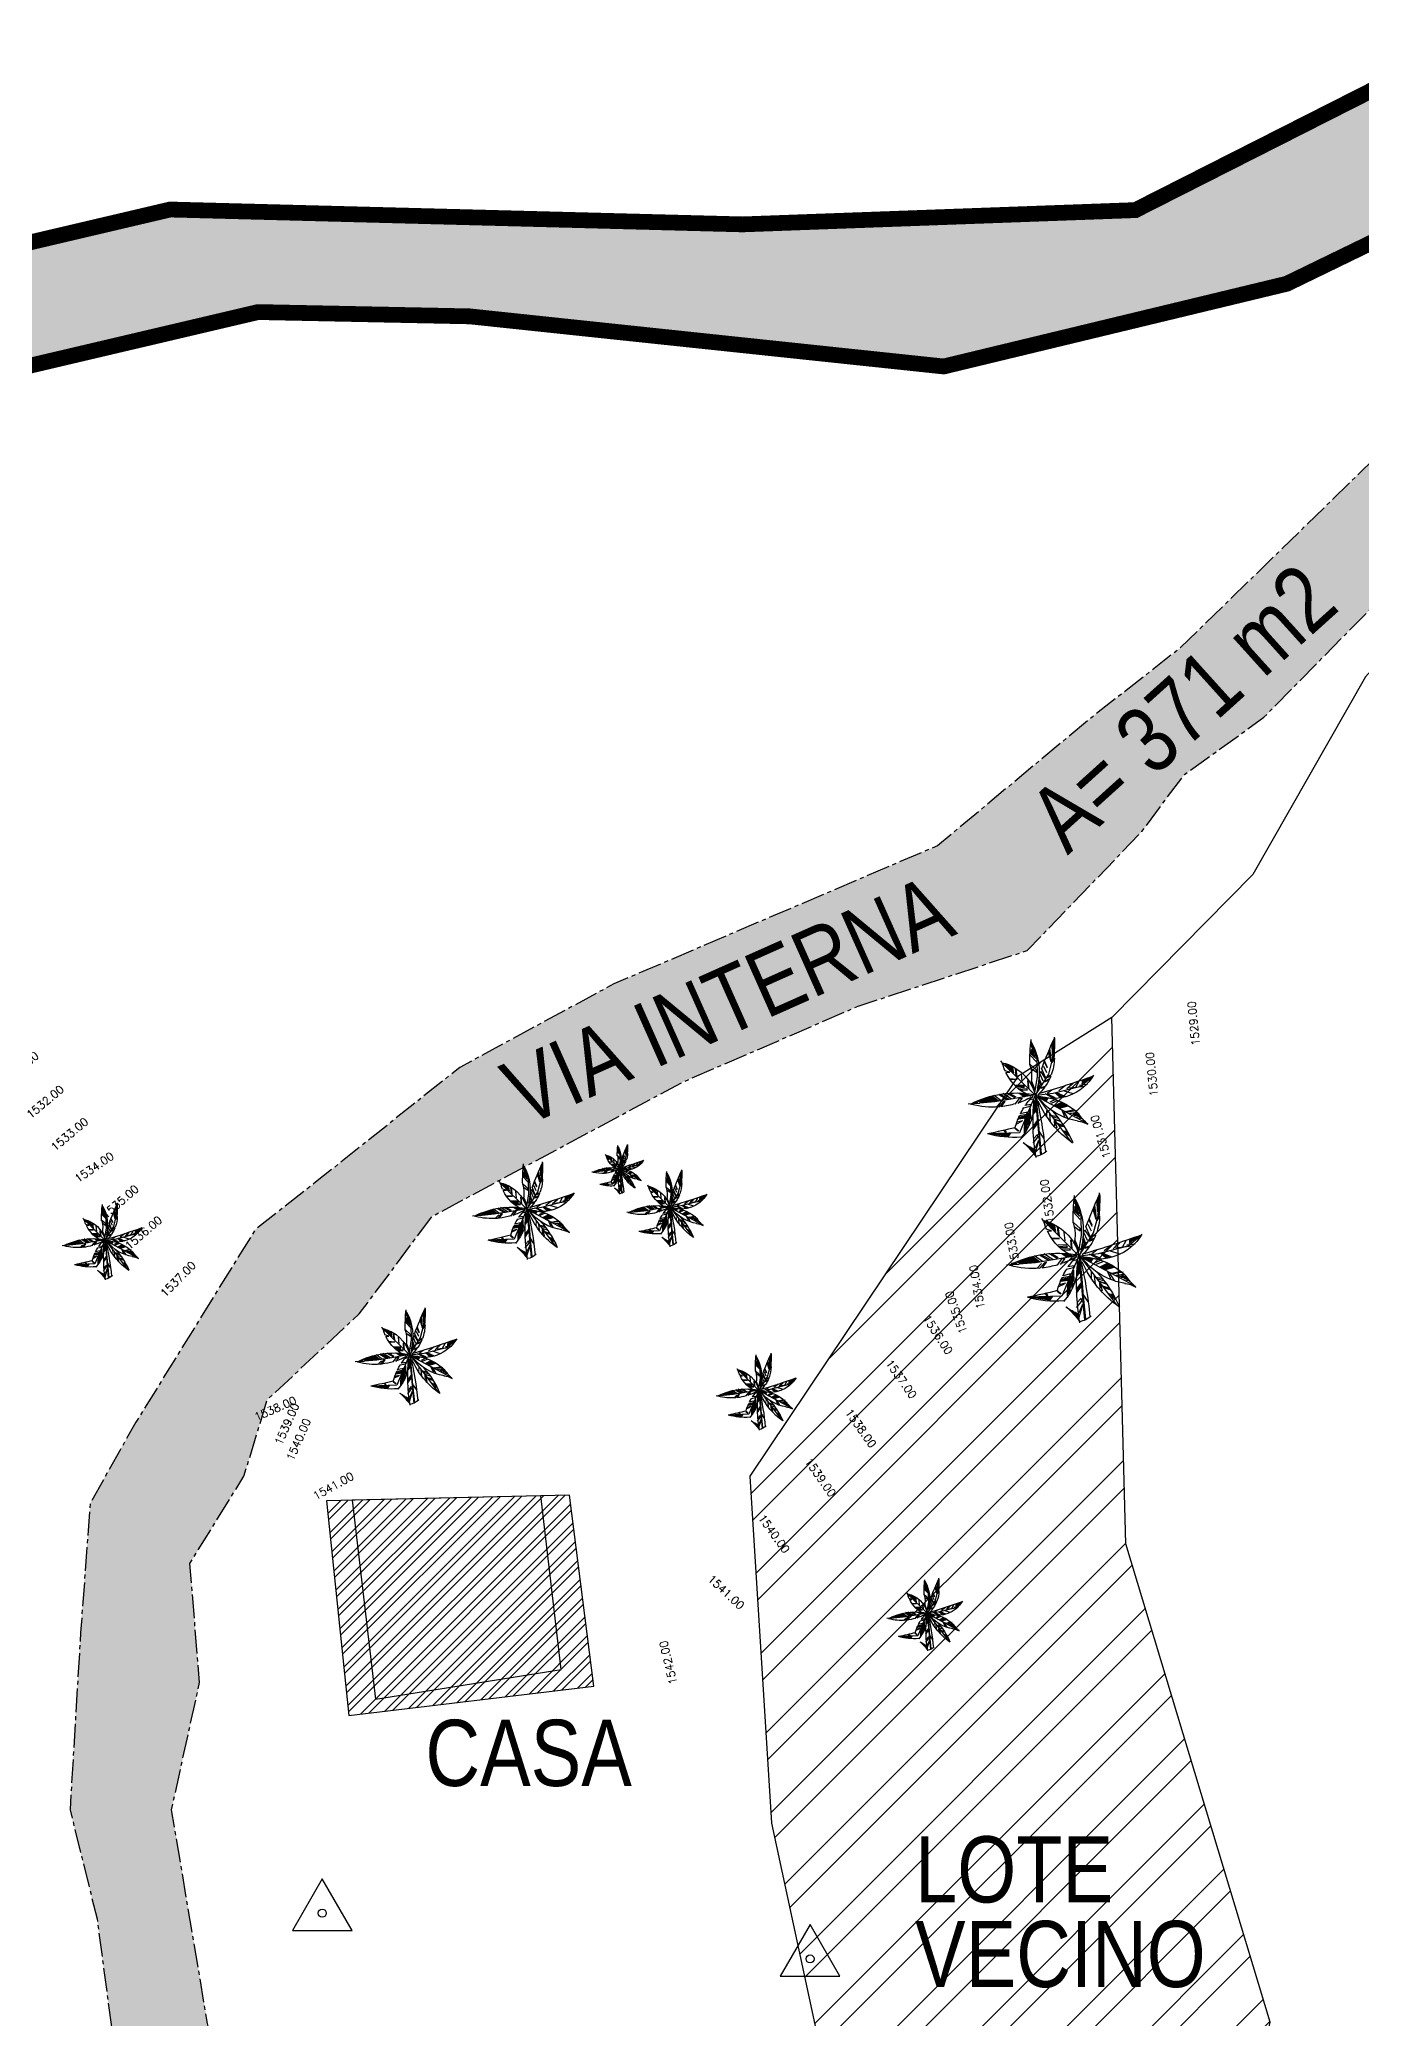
# Model space of a CAD drawing. Header units: metres. Extents: x 1097510 to 2158594, y 877039 to 1751652.
# Drawn here: x 1097695.4 to 1097737.4, y 877150.8 to 877213.6 of the extents above; entities that cross this region are included whole.
import ezdxf

# ---------------------------------------------------------------- set-up
doc = ezdxf.new("R2010")
doc.units = ezdxf.units.M
doc.header["$XCLIPFRAME"] = 0
doc.linetypes.add('CENTER2', pattern=[1.125, 0.75, -0.125, 0.125, -0.125])
doc.linetypes.add('DASHED', pattern=[0.75, 0.5, -0.25])
for name, color, linetype in [('C-TOPO-MAJR', 9, 'Continuous'), ('C-TOPO-TEXT', 7, 'Continuous'), ('EDIFICACIONES', 7, 'Continuous'), ('Foto Dron', 7, 'Continuous'), ('ROTULO', 7, 'Continuous'), ('Via', 7, 'CENTER2'), ('WWW.DWGAUTOCAD.COM', 7, 'Continuous')]:
    doc.layers.add(name, color=color, linetype=linetype)
doc.styles.add('Arial Narrow', font='ARIALN.TTF', dxfattribs={"width": 0.85})
doc.styles.get("Standard").update_dxf_attribs({"font": 'simplex.shx'})
picture_1 = doc.add_image_def('image1.tif', size_in_pixel=(3465, 4096))

# ---------------------------------------------------------------- blocks, each defined once
blk = doc.blocks.new('STA')
blk.add_lwpolyline([(0, 1), (-0.866, -0.5), (0.866, -0.5)], close=True)
blk.add_circle((0, 0), 0.118)
blk = doc.blocks.new('A$C40F70BF2')
at = {"color": 64}
for p, q in [((1.395, 3.412), (1.345, 4.14)), ((1.404, 3.622), (1.407, 3.935)), ((1.411, 3.538), (1.419, 3.905)), ((1.937, 3.412), (2.147, 3.983)), ((2.062, 3.679), (2.135, 3.824)), ((2.077, 3.788), (2.151, 3.896)), ((2.135, 3.824), (2.077, 3.788)), ((1.43, 3.289), (1.349, 3.412)), ((1.389, 3.49), (1.353, 3.553)), ((1.426, 3.264), (1.353, 3.376)), ((1.393, 3.445), (1.356, 3.526)), ((1.393, 3.403), (1.356, 3.493)), ((1.411, 3.334), (1.36, 3.445)), ((1.536, 2.871), (1.395, 3.412)), ((1.448, 3.313), (1.496, 3.752)), ((1.529, 3.679), (1.455, 3.289)), ((1.455, 3.289), (1.55, 3.622)), ((1.587, 3.114), (1.683, 3.328)), ((1.701, 3.289), (1.591, 3.078)), ((1.919, 2.785), (1.937, 3.412)), ((2.18, 3.523), (1.96, 3.294)), ((1.96, 3.006), (2.18, 3.198)), ((1.974, 3.403), (2.165, 3.619)), ((2.165, 3.571), (1.974, 3.403)), ((1.989, 3.487), (2.151, 3.679)), ((2.165, 3.619), (1.989, 3.487)), ((2.006, 2.139), (3.105, 3.225)), ((2.033, 3.595), (2.135, 3.727)), ((2.151, 3.679), (2.033, 3.595)), ((2.135, 3.727), (2.062, 3.679)), ((2.855, 3.162), (2.797, 2.933)), ((2.885, 3.162), (2.826, 2.957)), ((2.826, 2.957), (2.855, 3.162)), ((2.929, 3.174), (2.855, 3.006)), ((2.855, 3.006), (2.885, 3.162)), ((2.899, 3.018), (2.929, 3.174)), ((2.958, 3.186), (2.929, 3.066)), ((2.973, 3.114), (2.958, 3.186)), ((3.002, 3.21), (2.973, 3.114)), ((3.032, 3.234), (3.002, 3.162)), ((3.002, 3.162), (3.002, 3.21)), ((1.58, 2.772), (1.451, 2.841)), ((1.472, 2.791), (1.602, 2.739)), ((1.992, 2.139), (1.536, 2.871)), ((1.538, 2.69), (1.679, 2.617)), ((1.564, 2.648), (1.679, 2.596)), ((1.602, 2.739), (1.58, 2.772)), ((1.591, 3.078), (1.587, 3.114)), ((1.606, 2.916), (1.705, 3.132)), ((1.65, 2.748), (1.785, 3.066)), ((1.668, 2.733), (1.65, 2.748)), ((1.822, 2.967), (1.668, 2.733)), ((1.73, 2.628), (1.844, 2.883)), ((1.789, 2.517), (1.873, 2.748)), ((1.8, 2.478), (1.88, 2.664)), ((2.024, 2.154), (1.919, 2.785)), ((2.151, 3.066), (1.96, 2.933)), ((1.96, 2.933), (1.96, 3.006)), ((2.216, 2.359), (2.243, 2.624)), ((2.238, 2.386), (2.257, 2.647)), ((2.446, 2.617), (2.471, 2.889)), ((2.621, 2.684), (2.895, 2.703)), ((2.621, 2.677), (2.849, 2.673)), ((2.626, 2.774), (2.662, 3.065)), ((2.653, 2.781), (2.685, 3.069)), ((2.797, 3.138), (2.753, 2.909)), ((2.797, 2.933), (2.797, 3.138)), ((2.877, 2.934), (3.045, 2.983)), ((3.008, 2.919), (2.877, 2.934)), ((2.944, 3.15), (2.899, 3.018)), ((2.929, 3.066), (2.944, 3.15)), ((1.789, 2.411), (1.627, 2.469)), ((1.672, 2.415), (1.811, 2.369)), ((1.811, 2.369), (1.789, 2.411)), ((2.07, 2.139), (2.758, 2.02)), ((2.083, 2.012), (2.22, 1.967)), ((2.27, 2.33), (2.289, 2.356)), ((2.498, 2.311), (2.27, 2.33)), ((2.289, 2.356), (2.58, 2.344)), ((2.366, 2.415), (2.384, 2.442)), ((2.612, 2.4), (2.366, 2.415)), ((2.375, 2.079), (2.567, 2.21)), ((2.384, 2.442), (2.644, 2.427)), ((2.548, 2.035), (2.457, 2.046)), ((2.457, 2.046), (2.603, 1.863)), ((2.69, 1.84), (2.548, 2.035)), ((2.662, 2.072), (2.881, 2.203)), ((2.699, 2.053), (2.968, 2.206)), ((2.758, 2.02), (3.387, 1.915)), ((2.831, 2.016), (3.118, 2.199)), ((2.913, 2.012), (3.218, 2.176)), ((2.977, 2.001), (2.913, 2.012)), ((3.264, 2.165), (2.977, 2.001)), ((3.177, 1.747), (3.041, 1.93)), ((3.041, 1.93), (3.105, 1.915)), ((3.105, 1.915), (3.255, 1.736)), ((3.168, 1.952), (3.415, 2.135)), ((3.387, 1.915), (3.907, 1.867)), ((3.975, 1.885), (4.057, 1.915)), ((4.085, 1.904), (4.012, 1.878)), ((2.179, 1.762), (2.156, 1.818)), ((2.156, 1.818), (2.361, 1.788)), ((2.402, 1.714), (2.179, 1.762)), ((3.332, 1.747), (3.196, 1.889)), ((3.911, 1.863), (4.308, 1.837)), ((4.012, 1.878), (3.975, 1.885))]:
    blk.add_line(p, q, dxfattribs=at)
at = {"color": 60}
for p, q in [((1.378, 3.827), (1.371, 4.019)), ((1.386, 3.761), (1.393, 4.004)), ((2.369, 2.481), (2.676, 2.471))]:
    blk.add_line(p, q, dxfattribs=at)
at = {"color": 62}
for p, q in [((0.438, 2.456), (0.018, 2.796)), ((0.505, 2.608), (0.623, 2.404)), ((0.696, 2.548), (0.916, 2.356)), ((0.211, 2.512), (0.476, 2.476)), ((1.974, 2.113), (0.228, 1.183)), ((0.314, 2.44), (0.828, 2.38)), ((1.381, 2.214), (0.438, 2.456)), ((0.696, 2.187), (1.034, 2.295)), ((0.916, 2.356), (0.784, 2.5)), ((1.974, 2.128), (0.802, 0.571)), ((0.96, 2.476), (1.196, 2.295)), ((1.269, 2.236), (0.96, 2.103)), ((1.019, 2.067), (1.269, 2.236)), ((1.078, 2.062), (1.295, 2.219)), ((1.129, 2.052), (1.321, 2.219)), ((1.225, 1.959), (1.46, 1.862)), ((1.284, 2.007), (1.504, 1.898)), ((1.313, 2.055), (1.578, 2.175)), ((1.974, 2.139), (1.381, 2.214)), ((1.387, 2.043), (1.665, 2.187)), ((1.431, 2.32), (1.592, 2.199)), ((2.003, 2.103), (1.827, 0.082)), ((1.974, 1.995), (1.915, 1.405)), ((2.006, 2.139), (2.548, 0.855)), ((0.387, 1.333), (0.505, 1.357)), ((0.417, 1.381), (0.578, 1.405)), ((0.505, 1.357), (0.417, 1.381)), ((0.461, 1.429), (0.667, 1.442)), ((0.578, 1.405), (0.461, 1.429)), ((0.476, 1.465), (0.696, 1.478)), ((0.667, 1.442), (0.476, 1.465)), ((0.696, 1.478), (0.549, 1.526)), ((0.549, 1.526), (0.814, 1.513)), ((0.814, 1.513), (0.578, 1.562)), ((0.593, 1.61), (0.902, 1.562)), ((0.96, 1.586), (0.667, 1.646)), ((0.872, 1.345), (1.019, 1.586)), ((0.902, 1.562), (0.96, 1.586)), ((0.989, 1.405), (1.093, 1.646)), ((1.206, 1.34), (1.436, 1.403)), ((1.231, 1.403), (1.462, 1.445)), ((1.327, 1.093), (1.342, 1.273)), ((1.475, 1.237), (1.504, 1.501)), ((1.915, 1.405), (1.871, 0.852)), ((1.944, 1.141), (1.944, 1.261)), ((1.944, 1.261), (2.077, 1.08)), ((2.175, 1.512), (2.165, 1.441)), ((2.165, 1.441), (2.165, 1.363)), ((2.179, 1.676), (2.175, 1.605)), ((2.175, 1.605), (2.175, 1.512)), ((2.179, 1.314), (2.179, 1.676)), ((2.184, 1.501), (2.179, 1.407)), ((2.179, 1.407), (2.179, 1.314)), ((2.193, 1.613), (2.184, 1.501)), ((2.197, 1.46), (2.193, 1.613)), ((2.197, 1.392), (2.197, 1.46)), ((2.206, 1.277), (2.197, 1.392)), ((2.206, 1.105), (2.206, 1.277)), ((2.225, 1.501), (2.211, 1.378)), ((2.211, 1.378), (2.211, 1.172)), ((2.216, 1.34), (2.225, 1.422)), ((2.216, 1.273), (2.216, 1.34)), ((2.225, 1.157), (2.216, 1.273)), ((2.225, 1.422), (2.225, 1.501)), ((2.238, 1.303), (2.229, 1.232)), ((2.243, 1.389), (2.238, 1.303)), ((2.247, 1.46), (2.243, 1.389)), ((2.257, 1.534), (2.247, 1.46)), ((2.257, 1.544), (2.257, 1.534)), ((2.261, 1.213), (2.261, 1.535)), ((2.298, 1.486), (2.27, 1.56)), ((2.27, 1.56), (2.521, 1.501)), ((2.279, 1.396), (2.275, 1.314)), ((2.275, 1.314), (2.275, 1.247)), ((2.289, 1.318), (2.279, 1.396)), ((2.289, 1.157), (2.289, 1.318)), ((2.302, 1.292), (2.293, 1.224)), ((2.548, 1.441), (2.298, 1.486)), ((2.307, 1.37), (2.302, 1.292)), ((2.307, 1.023), (2.307, 1.37)), ((2.334, 0.926), (2.343, 1.325)), ((2.371, 0.847), (2.357, 1.299)), ((2.433, 1.267), (2.637, 1.215)), ((0.814, 0.744), (0.96, 0.804)), ((0.843, 0.792), (0.989, 0.876)), ((0.96, 0.804), (0.843, 0.792)), ((0.872, 0.864), (1.049, 0.924)), ((0.989, 0.876), (0.872, 0.864)), ((1.049, 0.924), (0.931, 0.912)), ((1.019, 1.056), (1.21, 1.129)), ((1.049, 1.105), (1.24, 1.165)), ((1.254, 1.008), (1.313, 1.249)), ((1.709, 0.671), (1.871, 0.912)), ((1.871, 0.852), (1.798, 0.13)), ((1.915, 0.696), (1.93, 0.792)), ((2.077, 0.491), (1.915, 0.696)), ((1.93, 0.792), (2.062, 0.647)), ((2.077, 0.948), (1.944, 1.141)), ((2.062, 1.026), (1.947, 1.204)), ((2.211, 1.172), (2.206, 1.105)), ((2.229, 1.232), (2.225, 1.157)), ((2.27, 1.109), (2.261, 1.213)), ((2.275, 1.247), (2.27, 1.18)), ((2.27, 1.18), (2.27, 1.109)), ((2.293, 1.015), (2.289, 1.157)), ((2.293, 1.154), (2.289, 1.083)), ((2.289, 1.083), (2.293, 1.015)), ((2.293, 1.224), (2.293, 1.154)), ((2.311, 0.948), (2.307, 1.023)), ((2.471, 1.236), (2.65, 1.152)), ((2.548, 0.855), (3.647, 0.814)), ((2.69, 1.027), (2.571, 0.922)), ((2.699, 1.008), (2.594, 0.922)), ((3.063, 0.941), (2.995, 0.87)), ((3.095, 0.937), (3.013, 0.851)), ((1.886, 0.527), (1.886, 0.587)), ((1.886, 0.587), (2.003, 0.322)), ((2.003, 0.154), (1.886, 0.527))]:
    blk.add_line(p, q, dxfattribs=at)
at = {"color": 60}
for centre, radius, start, end in [((7.228, 3.925), 5.886, 178.20098, 184.85692), ((-12.631, -2.337), 15.387, 20.51101, 24.72742), ((3.986, 2.93), 2.121, 151.13411, 194.97436), ((-4.468, 3.341), 6.654, 358.64966, 6.15206), ((3.081, 3.443), 1.737, 181.01905, 200.30476), ((3.488, 1.763), 1.537, 103.74741, 164.66463), ((3.323, 2.824), 1.195, 162.4534, 194.36714), ((4.255, 2.671), 1.249, 148.37838, 158.72084), ((1.388, 3.636), 1.607, 210.27184, 288.6073), ((11.205, 34.008), 33.156, 250.28182, 253.61314), ((3.081, 3.443), 1.737, 202.06134, 214.43572), ((-12.631, -2.337), 15.387, 19.94676, 20.12939), ((1.484, 3.655), 1.692, 293.0839, 334.22081), ((1.484, 3.655), 1.692, 336.49681, 341.73863), ((1.97, 0.03), 2.073, 93.80519, 134.94277), ((0.206, 3.365), 2.134, 278.58233, 322.59506), ((-1.258, 3.332), 3.452, 304.88046, 336.24299), ((14.63, -0.992), 13.028, 166.27964, 174.82165), ((3.081, 3.443), 1.737, 216.49222, 227.18692), ((-5.402, 1.247), 7.481, 350.40616, 5.64252), ((3.808, 1.866), 1.768, 177.06252, 221.97877), ((2.648, -1.238), 3.457, 62.92862, 99.78202), ((0.371, 0.432), 2.394, 34.58407, 45.09878), ((3.478, 4.556), 2.822, 241.8528, 251.67993), ((-1.183, 2.66), 2.05, 312.24832, 325.43968), ((4.234, -0.992), 3.827, 137.09818, 156.86261), ((0.371, 0.432), 2.394, 26.56642, 32.42719), ((0.371, 0.432), 2.394, 14.37509, 24.95549), ((3.478, 4.556), 2.822, 253.64339, 263.82146), ((3.478, 4.556), 2.822, 265.32315, 284.59556), ((0.622, 0.416), 0.842, 95.42874, 120.39843), ((2.731, 4.141), 3.451, 266.06088, 285.39893), ((10.9, 35.08), 35.029, 256.44536, 258.02041), ((2.112, 0.756), 0.732, 226.57927, 260.54816), ((5.057, -2.3), 3.867, 133.35469, 142.87547), ((1.268, 2.121), 1.986, 292.12916, 305.32123)]:
    blk.add_arc(centre, radius, start, end, dxfattribs=at)
at = {"color": 62}
for points in [[(0.035, 2.801), (0.417, 2.5), (0.035, 2.801), (0.402, 2.657)], [(1.136, 1.682), (0.828, 1.766), (1.357, 1.79), (1.107, 1.911)], [(1.93, 2.091), (1.607, 1.923), (1.886, 2.091), (1.533, 2.055)], [(2.003, 2.043), (2.062, 1.465), (2.003, 2.031), (1.96, 1.586)], [(1.357, 1.297), (1.078, 1.201), (1.387, 1.357), (1.151, 1.273)], [(1.592, 1.393), (1.592, 1.61), (1.636, 1.478), (1.622, 1.682)], [(2.598, 1.303), (2.343, 1.34), (2.557, 1.407), (2.293, 1.467)], [(3.546, 0.816), (2.811, 0.852), (3.59, 0.804), (2.914, 0.708)]]:
    blk.add_solid(points, dxfattribs=at)
at = {"color": 64}
for points in [[(1.983, 2.159), (1.888, 2.598), (1.983, 2.159), (1.818, 2.432)], [(2.02, 2.234), (2.16, 2.54), (1.994, 2.357), (2.13, 2.691)], [(2.398, 2.087), (2.562, 2.203), (2.206, 2.12), (2.366, 2.203)], [(3.893, 1.874), (4.007, 1.93), (3.228, 1.952), (3.451, 2.12)]]:
    blk.add_solid(points, dxfattribs=at)
at = {"color": 60}
blk.add_solid([(2.003, 0.058), (2.385, 0.503), (2.018, 0.286), (2.4, 0.503)], dxfattribs=at)
blk = doc.blocks.new('*U77')
at = {"layer": 'C-TOPO-MAJR', "color": 7, "linetype": 'Continuous', "lineweight": -3, "true_color": 0xf0f0f0, "char_height": 0.254, "attachment_point": 5}
for s, insert, rotation in [('1510.00', (1097675.519, 877206.62, 1510), 104.53216), ('1511.00', (1097679.726, 877201.014, 1511), 8.50857), ('1512.00', (1097680.33, 877200.21, 1512), 8.50857), ('1513.00', (1097680.952, 877199.382, 1513), 7.18901), ('1514.00', (1097681.674, 877198.42, 1514), 7.18901), ('1515.00', (1097682.396, 877197.457, 1515), 7.18901), ('1516.00', (1097683.095, 877196.526, 1516), 10.94364), ('1517.00', (1097683.731, 877195.679, 1517), 10.94364), ('1518.00', (1097684.345, 877194.861, 1518), 14.08921), ('1519.00', (1097684.933, 877194.077, 1519), 14.08921), ('1520.00', (1097685.735, 877193.009, 1520), 356.77012), ('1521.00', (1097686.559, 877191.911, 1521), 356.77012), ('1522.00', (1097687.38, 877190.818, 1522), 16.32024), ('1523.00', (1097688.202, 877189.723, 1523), 16.32024), ('1524.00', (1097689.129, 877188.488, 1524), 39.65464), ('1525.00', (1097689.941, 877187.406, 1525), 39.65464), ('1526.00', (1097690.753, 877186.324, 1526), 39.65464), ('1527.00', (1097691.564, 877185.243, 1527), 39.65464), ('1528.00', (1097692.376, 877184.161, 1528), 39.65464), ('1529.00', (1097693.188, 877183.08, 1529), 39.65464), ('1530.00', (1097694, 877181.998, 1530), 39.65464), ('1531.00', (1097694.812, 877180.916, 1531), 39.65464), ('1532.00', (1097695.613, 877179.849, 1532), 39.9895), ('1533.00', (1097696.387, 877178.818, 1533), 39.9895), ('1534.00', (1097697.172, 877177.772, 1534), 34.28634), ('1535.00', (1097697.993, 877176.679, 1535), 40.82644), ('1536.00', (1097698.734, 877175.691, 1536), 40.82644), ('1537.00', (1097699.835, 877174.224, 1537), 45.23697), ('1538.00', (1097702.921, 877170.114, 1538), 23.57398), ('1539.00', (1097703.288, 877169.624, 1539), 66.28666), ('1540.00', (1097703.658, 877169.132, 1540), 66.28666), ('1541.00', (1097704.764, 877167.658, 1541), 28.85255)]:
    blk.add_mtext(s, dxfattribs=dict(at, insert=insert, rotation=rotation))

msp = doc.modelspace()

# ---------------------------------------------------------------- hatches: boundary and pattern name
at = {"transparency": 33554602}
h = msp.add_hatch(dxfattribs=at)
h.set_pattern_fill('AR-CONC', color=9, scale=0.01)
h.paths.add_polyline_path([(1097752.597, 877208.238), (1097757.845, 877212.044), (1097762.109, 877214.901), (1097765.432, 877216.837), (1097757.759, 877219.046), (1097752.07, 877217.484), (1097742.692, 877214.472), (1097730.221, 877208.152), (1097717.752, 877207.699), (1097699.58, 877208.171), (1097684.374, 877204.599), (1097671.585, 877204.296), (1097656.247, 877206.197), (1097634.311, 877207.796), (1097624.402, 877208.489), (1097612.512, 877219.361), (1097613.526, 877222.017), (1097614.217, 877223.918), (1097605.154, 877225.956), (1097599.413, 877226.657), (1097600.381, 877223.138), (1097605.528, 877219.999), (1097610.754, 877215.512), (1097615.313, 877211.011), (1097623.572, 877204.428), (1097634.053, 877203.423), (1097648.747, 877202.896), (1097665.209, 877201.516), (1097687.817, 877201.494), (1097702.372, 877204.916), (1097709.087, 877204.78), (1097724.138, 877203.189), (1097735.028, 877205.815), (1097743.406, 877209.884), (1097746.929, 877210.428), (1097748.356, 877212.762)])
at = {"transparency": 33554516}
h = msp.add_hatch(dxfattribs=at)
h.set_pattern_fill('ANSI32', color=3, scale=0.2)
h.paths.add_polyline_path([(1097729.469, 877182.53), (1097726.491, 877180.653), (1097717.986, 877167.963), (1097718.674, 877156.953), (1097720.55, 877148.199), (1097723.179, 877131.191), (1097727.699, 877108.578), (1097730.496, 877116.583), (1097732.202, 877140.482), (1097734.498, 877150.634), (1097729.913, 877165.817)])
h.paths.add_polyline_path([(1097684.838, 877112.8), (1097691.399, 877111.264), (1097694.98, 877110.431), (1097699.484, 877109.577), (1097707.255, 877107.95), (1097712.386, 877106.545), (1097724.844, 877103.697), (1097724.377, 877088.571), (1097722.256, 877077.336), (1097720.406, 877070.013), (1097718.066, 877055.292), (1097717.526, 877051.329), (1097711.22, 877058.241), (1097709.393, 877064.564), (1097706.649, 877069.346), (1097704.008, 877074.186), (1097702.134, 877076.348), (1097700.531, 877078.264), (1097698.925, 877081.038), (1097697.709, 877083.835)])
at = {"layer": 'EDIFICACIONES', "transparency": 33554615}
h = msp.add_hatch(dxfattribs=at)
h.set_pattern_fill('ANSI32', color=4, scale=0.05)
h.paths.add_polyline_path([(1097717.698, 877146.503), (1097718.296, 877141.954), (1097714.753, 877141.387), (1097714.079, 877145.925)])
h.paths.add_polyline_path([(1097704.543, 877167.182), (1097705.259, 877160.373), (1097713.027, 877161.302), (1097712.253, 877167.364)])
at = {"layer": 'Via', "transparency": 33554602}
h = msp.add_hatch(dxfattribs=at)
h.set_pattern_fill('AR-CONC', color=9, scale=0.01)
h.paths.add_polyline_path([(1097743.406, 877209.884), (1097742.789, 877207.774), (1097739.23, 877201.65), (1097731.624, 877194.237), (1097728.844, 877192.061), (1097723.938, 877187.976), (1097713.661, 877183.589), (1097708.774, 877180.942), (1097704.197, 877177.294), (1097702.283, 877175.792), (1097698.494, 877169.681), (1097697.048, 877167.117), (1097696.739, 877163), (1097696.405, 877157.375), (1097697.261, 877153.918), (1097698.725, 877142.966), (1097702.195, 877134.401), (1097704.278, 877131.959), (1097702.854, 877143.121), (1097701.527, 877147.394), (1097700.771, 877150.597), (1097699.626, 877157.377), (1097700.517, 877161.414), (1097700.209, 877165.197), (1097701.923, 877167.962), (1097702.662, 877170.388), (1097705.585, 877173.118), (1097707.902, 877176.215), (1097715.868, 877180.484), (1097721.42, 877182.884), (1097726.789, 877184.65), (1097730.424, 877188.426), (1097731.775, 877190.234), (1097734.3, 877192.055), (1097739.871, 877197.714), (1097745.847, 877205.636), (1097747.847, 877204.842), (1097752.597, 877208.238), (1097748.356, 877212.762), (1097746.929, 877210.428)])

# ---------------------------------------------------------------- linework, layer by layer
at = {"color": 7, "linetype": 'DASHED', "true_color": 0xf0f0f0, "const_width": 0.5, "elevation": 1540, "flags": 128}
msp.add_lwpolyline([(1097752.597, 877208.238), (1097757.845, 877212.044), (1097762.109, 877214.901), (1097765.432, 877216.837), (1097757.759, 877219.046), (1097752.07, 877217.484), (1097742.692, 877214.472), (1097730.221, 877208.152), (1097717.752, 877207.699), (1097699.58, 877208.171), (1097684.374, 877204.599), (1097671.585, 877204.296), (1097656.247, 877206.197), (1097634.311, 877207.796), (1097624.402, 877208.489), (1097612.512, 877219.361), (1097613.526, 877222.017), (1097614.217, 877223.918), (1097605.154, 877225.956), (1097599.413, 877226.657), (1097600.381, 877223.138), (1097605.528, 877219.999), (1097610.754, 877215.512), (1097615.313, 877211.011), (1097623.572, 877204.428), (1097634.053, 877203.423), (1097648.747, 877202.896), (1097665.209, 877201.516), (1097687.817, 877201.494), (1097702.372, 877204.916), (1097709.087, 877204.78), (1097724.138, 877203.189), (1097735.028, 877205.815), (1097743.406, 877209.884), (1097746.929, 877210.428), (1097748.356, 877212.762), (1097752.597, 877208.238)], dxfattribs=at)
at = {"color": 7, "true_color": 0xf0f0f0, "elevation": 1524.878, "flags": 128}
msp.add_lwpolyline([(1097648.747, 877202.896), (1097665.209, 877201.516), (1097676.679, 877201.505), (1097687.817, 877201.494), (1097702.372, 877204.916), (1097709.087, 877204.78), (1097724.138, 877203.189), (1097735.028, 877205.815), (1097743.406, 877209.884), (1097746.929, 877210.428), (1097748.356, 877212.762), (1097752.597, 877208.238), (1097747.847, 877204.842), (1097737.529, 877193.34), (1097733.953, 877187.068), (1097729.469, 877182.53), (1097726.491, 877180.653), (1097717.986, 877167.963), (1097718.674, 877156.953), (1097720.55, 877148.199)], dxfattribs=at)
msp.add_lwpolyline([(1097729.469, 877182.53), (1097726.491, 877180.653), (1097717.986, 877167.963), (1097718.674, 877156.953), (1097720.55, 877148.199), (1097723.179, 877131.191), (1097727.699, 877108.578), (1097730.496, 877116.583), (1097732.202, 877140.482), (1097734.498, 877150.634), (1097729.913, 877165.817)], close=True, dxfattribs=at)
at = {"layer": 'EDIFICACIONES', "color": 7, "true_color": 0xf0f0f0, "elevation": 1541.099, "flags": 128}
msp.add_lwpolyline([(1097704.543, 877167.182), (1097705.259, 877160.373), (1097713.027, 877161.302), (1097712.253, 877167.364)], close=True, dxfattribs=at)
at = {"layer": 'EDIFICACIONES', "color": 7, "true_color": 0xf0f0f0, "elevation": 1540, "flags": 128}
msp.add_lwpolyline([(1097705.356, 877167.209), (1097706.103, 877160.893), (1097711.998, 877161.835), (1097711.347, 877167.343), (1097705.364, 877167.201)], dxfattribs=at)
at = {"layer": 'Via', "color": 7, "true_color": 0xf0f0f0, "elevation": 1540, "flags": 128}
msp.add_lwpolyline([(1097743.406, 877209.884), (1097742.789, 877207.774), (1097739.23, 877201.65), (1097731.624, 877194.237), (1097728.844, 877192.061), (1097723.938, 877187.976), (1097713.661, 877183.589), (1097708.774, 877180.942), (1097704.197, 877177.294), (1097702.283, 877175.792), (1097698.494, 877169.681), (1097697.048, 877167.117), (1097696.739, 877163), (1097696.405, 877157.375), (1097697.261, 877153.918), (1097698.725, 877142.966), (1097702.195, 877134.401), (1097704.278, 877131.959), (1097702.854, 877143.121), (1097701.527, 877147.394), (1097700.771, 877150.597), (1097699.626, 877157.377), (1097700.517, 877161.414), (1097700.209, 877165.197), (1097701.923, 877167.962), (1097702.662, 877170.388), (1097705.585, 877173.118), (1097707.902, 877176.215), (1097715.868, 877180.484), (1097721.42, 877182.884), (1097726.789, 877184.65), (1097730.424, 877188.426), (1097731.775, 877190.234), (1097734.3, 877192.055), (1097739.871, 877197.714), (1097745.847, 877205.636), (1097747.847, 877204.842), (1097752.597, 877208.238), (1097748.356, 877212.762), (1097746.929, 877210.428), (1097743.406, 877209.884)], dxfattribs=at)

# ---------------------------------------------------------------- block references
at = {"xscale": 1.093158106124324, "yscale": 1.093158106124324, "zscale": 1.093158106124324}
for p in [(1097704.409, 877154.098, 1542.085), (1097719.895, 877152.646, 1542.164)]:
    msp.add_blockref('STA', p, dxfattribs=at)
at = {"layer": 'C-TOPO-TEXT', "color": 7, "linetype": 'Continuous', "lineweight": -3, "true_color": 0xf0f0f0}
msp.add_blockref('*U77', (0, 0), dxfattribs=at)
at = {"layer": 'WWW.DWGAUTOCAD.COM'}
for p, xscale, yscale, zscale in [((1097728.891, 877178.08), -0.9237163161746441, 0.9237163161746441, 0.9237163161746441), ((1097714.611, 877176.913), -0.3821119636036945, 0.3821119636036945, 0.3821119636036945), ((1097712.406, 877174.846), -0.7482248021716472, 0.7482248021716472, 0.7482248021716472), ((1097716.614, 877175.249), -0.5896165911816559, 0.5896165911816559, 0.5896165911816559), ((1097698.696, 877174.199), -0.5896165911816559, 0.5896165911816559, 0.5896165911816559), ((1097730.425, 877172.833), -0.9963703950949248, 0.9963703950949248, 0.9963703950949248), ((1097708.679, 877170.217), -0.7482248021716472, 0.7482248021716472, 0.7482248021716472), ((1097719.449, 877169.427), -0.5896165911816559, 0.5896165911816559, 0.5896165911816559), ((1097724.731, 877162.423), -0.5570017882608067, 0.5570017882608067, 0.5570017882608067)]:
    msp.add_blockref('A$C40F70BF2', p, dxfattribs=dict(at, xscale=xscale, yscale=yscale, zscale=zscale))

# ---------------------------------------------------------------- texts
at = {"layer": 'C-TOPO-MAJR', "color": 7, "linetype": 'Continuous', "lineweight": -3, "true_color": 0xf0f0f0, "char_height": 0.254, "attachment_point": 5}
for s, insert, rotation in [('1529.00', (1097732.068, 877182.337, 1529), 95.58805), ('1530.00', (1097730.742, 877180.725, 1530), 95.58805), ('1531.00', (1097729.115, 877178.745, 1531), 106.84167), ('1532.00', (1097727.427, 877176.692, 1532), 98.77085), ('1533.00', (1097726.308, 877175.33, 1533), 99.77644), ('1534.00', (1097725.193, 877173.974, 1534), 99.77644), ('1535.00', (1097724.528, 877173.165, 1535), 109.53465), ('1536.00', (1097723.95, 877172.462, 1536), 302.7523), ('1537.00', (1097722.789, 877171.05, 1537), 305.09882), ('1538.00', (1097721.506, 877169.489, 1538), 305.09882), ('1539.00', (1097720.223, 877167.928, 1539), 305.09882), ('1540.00', (1097718.752, 877166.139, 1540), 305.91798), ('1541.00', (1097717.229, 877164.285, 1541), 317.22747), ('1542.00', (1097715.391, 877162.05, 1542), 103.27509)]:
    msp.add_mtext(s, dxfattribs=dict(at, insert=insert, rotation=rotation))
at = {"layer": 'ROTULO', "color": 7, "true_color": 0xf0f0f0, "style": 'Arial Narrow'}
for s, height, rotation, p in [('A= 371 m2', 2.1009, 42.05202, (1097728.067, 877187.661)), ('VIA INTERNA', 2.10093, 24.03148, (1097710.806, 877179.037))]:
    msp.add_text(s, height=height, rotation=rotation, dxfattribs=at).set_placement(p)
for s, p in [('CASA ', (1097707.685, 877158.133)), ('LOTE ', (1097723.227, 877154.436)), ('VECINO', (1097723.227, 877151.75))]:
    msp.add_text(s, height=2.1009, dxfattribs=at).set_placement(p)

# ---------------------------------------------------------------- pictures from other files: only their frames are drawn
at = {"layer": 'Foto Dron'}
image = msp.add_image(picture_1, insert=(1097491.044, 876888.864, 3067.918), size_in_units=(372.621, 440.477), dxfattribs=at)
image.set_boundary_path([(174.536, 772.878), (2798.816, 2703.625)])
image.dxf.flags = 15

doc.saveas('drawing.dxf')
